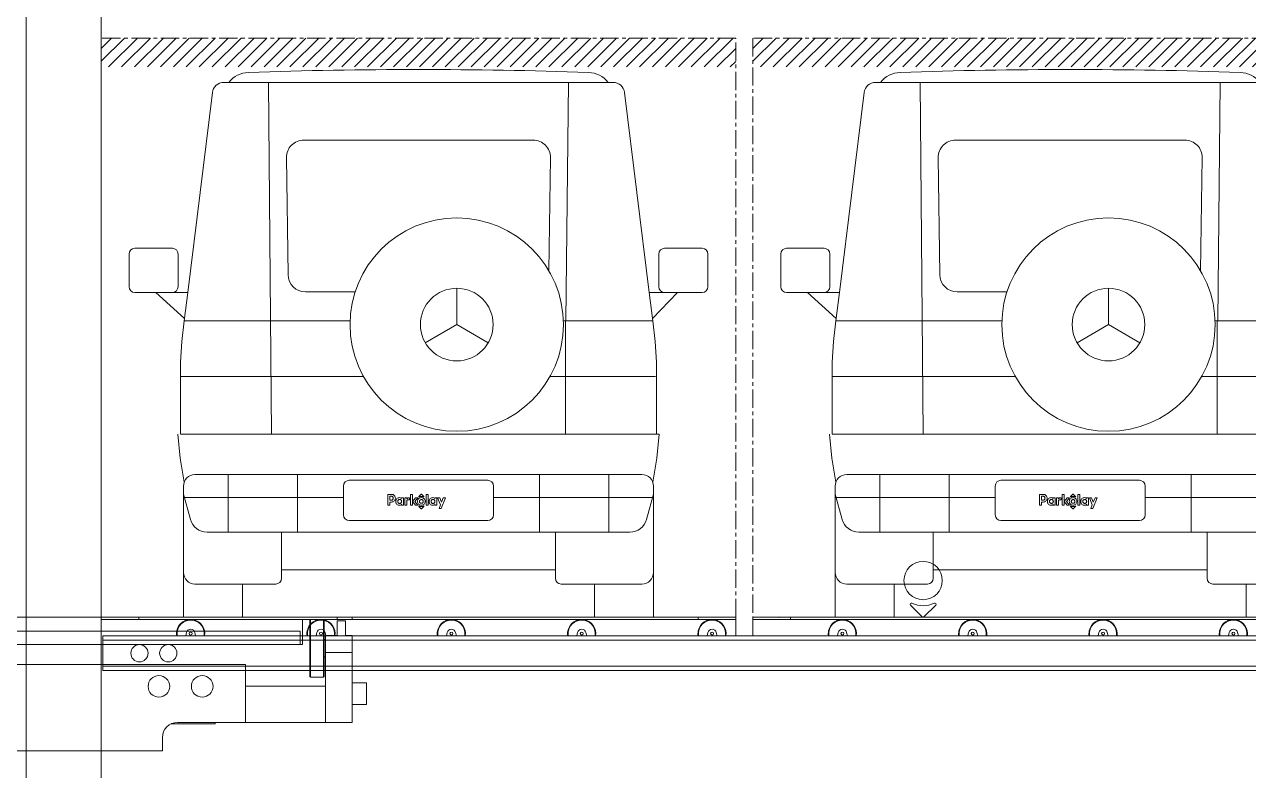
# Model space of a CAD drawing. Header units: inches. Extents: x 2378 to 8138, y 788 to 3743.
# Drawn here: x 6834.1 to 7258.6, y 1937.2 to 2196.1 of the extents above; entities that cross this region are included whole.
import ezdxf
from ezdxf.enums import TextEntityAlignment as Align

# ---------------------------------------------------------------- set-up
doc = ezdxf.new("R2010")
doc.units = ezdxf.units.IN
doc.header["$MEASUREMENT"] = 0
doc.linetypes.add('CENTER', pattern=[10.16, 6.35, -1.27, 1.27, -1.27])
doc.linetypes.add('PHANTOM', pattern=[12.7, 6.35, -1.27, 1.27, -1.27, 1.27, -1.27])
for name, color, linetype in [('PK24-LABEL', 7, 'Continuous'), ('PK24-LOGO', 7, 'Continuous'), ('PK24E', 7, 'Continuous'), ('PK24E-COMP-CAR', 7, 'Continuous'), ('PK24E-STRUCT-STEEL', 254, 'Continuous')]:
    doc.layers.add(name, color=color, linetype=linetype)
for name, color, linetype, true_color in [('PK24E-COMP-CAR_ZONE', 250, 'CENTER', 0x383e42), ('PK24E-COMP-PALLET', 132, 'Continuous', 0x00b7c8), ('PK24E-HELPER', 253, 'PHANTOM', 0xa1a1a1), ('PK24E-SYS-LIFT', 31, 'Continuous', 0xffcc5a), ('PK24E-SYS-SHELF', 31, 'Continuous', 0xffcc5a)]:
    doc.layers.add(name, color=color, linetype=linetype, true_color=true_color)
doc.styles.get("Standard").update_dxf_attribs({"font": 'arial.ttf'})

# ---------------------------------------------------------------- blocks, each defined once
blk = doc.blocks.new('LOGO----DECOR-PK24')
at = {"layer": 'PK24-LOGO', "lineweight": 5}
for p, q in [((-10, 2.13), (-8.71, 2.13)), ((-10, -1.62), (-10, 2.13)), ((-9.29, 1.47), (-9.29, 0.11)), ((-8.76, 1.47), (-9.29, 1.47)), ((-9.29, 0.11), (-8.76, 0.11)), ((-8.61, 1.46), (-8.76, 1.47)), ((-8.76, 0.11), (-8.61, 0.13)), ((-8.71, 2.13), (-8.43, 2.11)), ((-8.48, 1.42), (-8.61, 1.46)), ((-8.61, 0.13), (-8.48, 0.17)), ((-8.36, 1.35), (-8.48, 1.42)), ((-8.48, 0.17), (-8.36, 0.23)), ((-8.43, 2.11), (-8.3, 2.07)), ((-8.26, 1.27), (-8.36, 1.35)), ((-8.36, 0.23), (-8.26, 0.31)), ((-8.3, 2.07), (-8.17, 2.03)), ((-8.19, 1.17), (-8.26, 1.27)), ((-8.26, 0.31), (-8.19, 0.41)), ((-8.13, 1.05), (-8.19, 1.17)), ((-8.19, 0.41), (-8.13, 0.53)), ((-8.17, 2.03), (-7.94, 1.9)), ((-8.09, 0.93), (-8.13, 1.05)), ((-8.13, 0.53), (-8.09, 0.66)), ((-8.08, 0.79), (-8.09, 0.93)), ((-8.09, 0.66), (-8.08, 0.79)), ((-7.94, 1.9), (-7.74, 1.74)), ((-7.74, 1.74), (-7.58, 1.55)), ((-7.58, 0.04), (-7.74, -0.16)), ((-7.58, 1.55), (-7.46, 1.32)), ((-7.46, 0.27), (-7.58, 0.04)), ((-7.46, 1.32), (-7.38, 1.06)), ((-7.38, 0.52), (-7.46, 0.27)), ((-7.38, 1.06), (-7.36, 0.79)), ((-7.36, 0.79), (-7.38, 0.52)), ((-7.19, -0.02), (-7.16, 0.13)), ((-7.16, 0.13), (-7.11, 0.26)), ((-7.11, 0.26), (-6.98, 0.49)), ((-6.98, 0.49), (-6.82, 0.68)), ((-6.82, 0.68), (-6.62, 0.82)), ((-6.62, 0.82), (-6.41, 0.92)), ((-6.42, 0.06), (-6.48, -0.05)), ((-6.33, 0.17), (-6.42, 0.06)), ((-6.41, 0.92), (-6.19, 0.98)), ((-6.23, 0.25), (-6.33, 0.17)), ((-6.11, 0.31), (-6.23, 0.25)), ((-6.19, 0.98), (-5.97, 1)), ((-5.98, 0.35), (-6.11, 0.31)), ((-5.84, 0.36), (-5.98, 0.35)), ((-5.97, 1), (-5.74, 0.98)), ((-5.71, 0.35), (-5.84, 0.36)), ((-5.74, 0.98), (-5.53, 0.92)), ((-5.58, 0.31), (-5.71, 0.35)), ((-5.47, 0.24), (-5.58, 0.31)), ((-5.53, 0.92), (-5.35, 0.82)), ((-5.37, 0.16), (-5.47, 0.24)), ((-5.29, 0.06), (-5.37, 0.16)), ((-5.35, 0.82), (-5.21, 0.7)), ((-5.23, -0.06), (-5.29, 0.06)), ((-5.21, 0.7), (-5.21, 0.95)), ((-5.21, 0.95), (-4.5, 0.95)), ((-4.5, 0.95), (-4.5, -1.62)), ((-3.41, 0.95), (-4.11, 0.95)), ((-4.11, 0.95), (-4.11, -1.62)), ((-3.41, 0.53), (-3.41, 0.95)), ((-3.36, 0.62), (-3.41, 0.53)), ((-3.37, -0.03), (-3.32, 0.06)), ((-3.29, 0.71), (-3.36, 0.62)), ((-3.32, 0.06), (-3.26, 0.13)), ((-3.22, 0.78), (-3.29, 0.71)), ((-3.26, 0.13), (-3.19, 0.19)), ((-3.14, 0.84), (-3.22, 0.78)), ((-3.19, 0.19), (-3.11, 0.23)), ((-3.05, 0.89), (-3.14, 0.84)), ((-3.11, 0.23), (-3.02, 0.26)), ((-2.94, 0.92), (-3.05, 0.89)), ((-3.02, 0.26), (-2.92, 0.27)), ((-2.83, 0.94), (-2.94, 0.92)), ((-2.92, 0.27), (-2.42, 0.27)), ((-2.7, 0.95), (-2.83, 0.94)), ((-2.42, 0.95), (-2.7, 0.95)), ((-2.42, 0.27), (-2.42, 0.95)), ((-1.42, 2.13), (-2.13, 2.13)), ((-2.13, 2.13), (-2.13, -1.62)), ((-1.42, -1.62), (-1.42, 2.13)), ((-0.37, 0.95), (-1.42, -0.33)), ((-0.61, -0.33), (0.44, 0.95)), ((0.44, 0.95), (-0.37, 0.95)), ((0.44, 0.19), (0.36, -0.06)), ((0.56, 0.41), (0.44, 0.19)), ((0.72, 0.61), (0.56, 0.41)), ((0.92, 0.77), (0.72, 0.61)), ((0.77, 1.32), (0.79, 1.37)), ((0.78, 1.26), (0.77, 1.32)), ((0.81, 1.24), (0.78, 1.26)), ((0.79, 1.37), (1.61, 2.19)), ((0.85, 1.23), (0.81, 1.24)), ((0.89, 1.24), (0.85, 1.23)), ((1.07, 1.32), (0.89, 1.24)), ((1.15, 0.9), (0.92, 0.77)), ((1.27, 1.37), (1.07, 1.32)), ((1.07, -0.08), (1.13, 0.03)), ((1.13, 0.03), (1.21, 0.12)), ((1.4, 0.98), (1.15, 0.9)), ((1.21, 0.12), (1.3, 0.2)), ((1.46, 1.41), (1.27, 1.37)), ((1.3, 0.2), (1.41, 0.26)), ((1.67, 1), (1.4, 0.98)), ((1.41, 0.26), (1.54, 0.3)), ((1.67, 1.42), (1.46, 1.41)), ((1.54, 0.3), (1.67, 0.31)), ((1.61, 2.19), (1.67, 2.21)), ((1.67, 2.21), (1.73, 2.19)), ((1.87, 1.41), (1.67, 1.42)), ((1.94, 0.98), (1.67, 1)), ((1.67, 0.31), (1.8, 0.3)), ((1.73, 2.19), (2.54, 1.37)), ((1.8, 0.3), (1.92, 0.26)), ((2.07, 1.37), (1.87, 1.41)), ((1.92, 0.26), (2.03, 0.2)), ((2.19, 0.9), (1.94, 0.98)), ((2.03, 0.2), (2.13, 0.12)), ((2.26, 1.32), (2.07, 1.37)), ((2.13, 0.12), (2.2, 0.03)), ((2.41, 0.77), (2.19, 0.9)), ((2.2, 0.03), (2.26, -0.08)), ((2.45, 1.24), (2.26, 1.32)), ((2.61, 0.61), (2.41, 0.77)), ((2.48, 1.23), (2.45, 1.24)), ((2.52, 1.24), (2.48, 1.23)), ((2.55, 1.26), (2.52, 1.24)), ((2.54, 1.37), (2.57, 1.32)), ((2.57, 1.32), (2.55, 1.26)), ((2.78, 0.41), (2.61, 0.61)), ((2.9, 0.19), (2.78, 0.41)), ((2.98, -0.06), (2.9, 0.19)), ((3.31, 2.13), (4.01, 2.13)), ((3.31, -1.62), (3.31, 2.13)), ((4.01, 2.13), (4.01, -1.62)), ((4.37, -0.02), (4.4, 0.13)), ((4.4, 0.13), (4.45, 0.26)), ((4.45, 0.26), (4.58, 0.49)), ((4.58, 0.49), (4.74, 0.68)), ((4.74, 0.68), (4.93, 0.82)), ((4.93, 0.82), (5.15, 0.92)), ((5.14, 0.06), (5.08, -0.05)), ((5.23, 0.17), (5.14, 0.06)), ((5.15, 0.92), (5.37, 0.98)), ((5.33, 0.25), (5.23, 0.17)), ((5.45, 0.31), (5.33, 0.25)), ((5.37, 0.98), (5.59, 1)), ((5.58, 0.35), (5.45, 0.31)), ((5.72, 0.36), (5.58, 0.35)), ((5.59, 1), (5.82, 0.98)), ((5.85, 0.35), (5.72, 0.36)), ((5.82, 0.98), (6.03, 0.92)), ((5.98, 0.31), (5.85, 0.35)), ((6.09, 0.24), (5.98, 0.31)), ((6.03, 0.92), (6.21, 0.82)), ((6.19, 0.16), (6.09, 0.24)), ((6.27, 0.06), (6.19, 0.16)), ((6.21, 0.82), (6.35, 0.7)), ((6.32, -0.06), (6.27, 0.06)), ((6.35, 0.7), (6.35, 0.95)), ((6.35, 0.95), (7.06, 0.95)), ((7.06, 0.95), (7.06, -1.62)), ((8.33, -1.51), (7.31, 0.95)), ((7.31, 0.95), (8.05, 0.95)), ((8.05, 0.95), (8.68, -0.63)), ((10, 0.95), (8.51, -2.81)), ((8.68, -0.63), (9.27, 0.95)), ((9.27, 0.95), (10, 0.95)), ((-9.29, -1.62), (-10, -1.62)), ((-8.71, -0.55), (-9.29, -0.55)), ((-9.29, -0.55), (-9.29, -1.62)), ((-8.43, -0.52), (-8.71, -0.55)), ((-8.3, -0.49), (-8.43, -0.52)), ((-8.17, -0.44), (-8.3, -0.49)), ((-7.94, -0.32), (-8.17, -0.44)), ((-7.74, -0.16), (-7.94, -0.32)), ((-7.22, -0.33), (-7.21, -0.17)), ((-7.21, -0.5), (-7.22, -0.33)), ((-7.21, -0.17), (-7.19, -0.02)), ((-7.19, -0.65), (-7.21, -0.5)), ((-7.16, -0.79), (-7.19, -0.65)), ((-7.1, -0.92), (-7.16, -0.79)), ((-6.97, -1.15), (-7.1, -0.92)), ((-6.81, -1.34), (-6.97, -1.15)), ((-6.62, -1.48), (-6.81, -1.34)), ((-6.41, -1.59), (-6.62, -1.48)), ((-6.52, -0.18), (-6.53, -0.33)), ((-6.53, -0.33), (-6.52, -0.47)), ((-6.48, -0.05), (-6.52, -0.18)), ((-6.52, -0.47), (-6.48, -0.6)), ((-6.48, -0.6), (-6.42, -0.72)), ((-6.42, -0.72), (-6.33, -0.82)), ((-6.19, -1.65), (-6.41, -1.59)), ((-6.33, -0.82), (-6.23, -0.9)), ((-6.23, -0.9), (-6.11, -0.97)), ((-5.98, -1.67), (-6.19, -1.65)), ((-6.11, -0.97), (-5.98, -1.01)), ((-5.98, -1.01), (-5.84, -1.02)), ((-5.74, -1.65), (-5.98, -1.67)), ((-5.84, -1.02), (-5.71, -1.01)), ((-5.53, -1.57), (-5.74, -1.65)), ((-5.71, -1.01), (-5.58, -0.97)), ((-5.58, -0.97), (-5.47, -0.9)), ((-5.35, -1.47), (-5.53, -1.57)), ((-5.47, -0.9), (-5.37, -0.82)), ((-5.37, -0.82), (-5.29, -0.72)), ((-5.21, -1.33), (-5.35, -1.47)), ((-5.29, -0.72), (-5.23, -0.6)), ((-5.2, -0.19), (-5.23, -0.06)), ((-5.23, -0.6), (-5.2, -0.47)), ((-5.21, -1.62), (-5.21, -1.33)), ((-5.21, -1.33), (-5.21, -1.33)), ((-4.5, -1.62), (-5.21, -1.62)), ((-5.19, -0.33), (-5.2, -0.19)), ((-5.2, -0.47), (-5.19, -0.33)), ((-4.11, -1.62), (-3.41, -1.62)), ((-3.41, -0.21), (-3.4, -0.12)), ((-3.41, -1.62), (-3.41, -0.21)), ((-3.4, -0.12), (-3.37, -0.03)), ((-2.13, -1.62), (-1.42, -1.62)), ((-1.42, -0.33), (-0.37, -1.62)), ((0.44, -1.62), (-0.61, -0.33)), ((-0.37, -1.62), (0.44, -1.62)), ((0.36, -0.06), (0.33, -0.33)), ((0.33, -0.33), (0.36, -0.6)), ((0.36, -0.6), (0.44, -0.85)), ((0.44, -0.85), (0.56, -1.08)), ((0.56, -1.08), (0.72, -1.28)), ((0.72, -1.28), (0.92, -1.44)), ((0.77, -1.98), (0.78, -1.93)), ((0.79, -2.04), (0.77, -1.98)), ((0.78, -1.93), (0.81, -1.9)), ((1.61, -2.85), (0.79, -2.04)), ((0.81, -1.9), (0.85, -1.89)), ((0.85, -1.89), (0.89, -1.9)), ((0.89, -1.9), (1.07, -1.98)), ((0.92, -1.44), (1.15, -1.56)), ((1.02, -0.33), (1.03, -0.2)), ((1.03, -0.46), (1.02, -0.33)), ((1.03, -0.2), (1.07, -0.08)), ((1.07, -0.59), (1.03, -0.46)), ((1.13, -0.7), (1.07, -0.59)), ((1.07, -1.98), (1.27, -2.04)), ((1.21, -0.79), (1.13, -0.7)), ((1.15, -1.56), (1.4, -1.64)), ((1.3, -0.87), (1.21, -0.79)), ((1.27, -2.04), (1.46, -2.07)), ((1.41, -0.93), (1.3, -0.87)), ((1.4, -1.64), (1.67, -1.67)), ((1.54, -0.97), (1.41, -0.93)), ((1.46, -2.07), (1.67, -2.09)), ((1.67, -0.98), (1.54, -0.97)), ((1.67, -2.88), (1.61, -2.85)), ((1.8, -0.97), (1.67, -0.98)), ((1.67, -1.67), (1.94, -1.64)), ((1.67, -2.09), (1.87, -2.07)), ((1.73, -2.85), (1.67, -2.88)), ((2.54, -2.04), (1.73, -2.85)), ((1.92, -0.93), (1.8, -0.97)), ((1.87, -2.07), (2.07, -2.04)), ((2.03, -0.87), (1.92, -0.93)), ((1.94, -1.64), (2.19, -1.56)), ((2.13, -0.79), (2.03, -0.87)), ((2.07, -2.04), (2.26, -1.98)), ((2.2, -0.7), (2.13, -0.79)), ((2.19, -1.56), (2.41, -1.44)), ((2.26, -0.59), (2.2, -0.7)), ((2.26, -0.08), (2.3, -0.2)), ((2.3, -0.46), (2.26, -0.59)), ((2.26, -1.98), (2.45, -1.9)), ((2.3, -0.2), (2.31, -0.33)), ((2.31, -0.33), (2.3, -0.46)), ((2.41, -1.44), (2.61, -1.28)), ((2.45, -1.9), (2.48, -1.89)), ((2.48, -1.89), (2.52, -1.9)), ((2.52, -1.9), (2.55, -1.93)), ((2.57, -1.98), (2.54, -2.04)), ((2.55, -1.93), (2.57, -1.98)), ((2.61, -1.28), (2.78, -1.08)), ((2.78, -1.08), (2.9, -0.85)), ((2.9, -0.85), (2.98, -0.6)), ((3, -0.33), (2.98, -0.06)), ((2.98, -0.6), (3, -0.33)), ((4.01, -1.62), (3.31, -1.62)), ((4.34, -0.17), (4.37, -0.02)), ((4.34, -0.33), (4.34, -0.17)), ((4.34, -0.5), (4.34, -0.33)), ((4.37, -0.65), (4.34, -0.5)), ((4.4, -0.79), (4.37, -0.65)), ((4.46, -0.92), (4.4, -0.79)), ((4.59, -1.15), (4.46, -0.92)), ((4.75, -1.34), (4.59, -1.15)), ((4.94, -1.48), (4.75, -1.34)), ((5.15, -1.59), (4.94, -1.48)), ((5.04, -0.18), (5.03, -0.33)), ((5.03, -0.33), (5.04, -0.47)), ((5.08, -0.05), (5.04, -0.18)), ((5.04, -0.47), (5.08, -0.6)), ((5.08, -0.6), (5.14, -0.72)), ((5.14, -0.72), (5.23, -0.82)), ((5.37, -1.65), (5.15, -1.59)), ((5.23, -0.82), (5.33, -0.9)), ((5.33, -0.9), (5.45, -0.97)), ((5.58, -1.67), (5.37, -1.65)), ((5.45, -0.97), (5.58, -1.01)), ((5.58, -1.01), (5.72, -1.02)), ((5.81, -1.65), (5.58, -1.67)), ((5.72, -1.02), (5.85, -1.01)), ((6.03, -1.57), (5.81, -1.65)), ((5.85, -1.01), (5.98, -0.97)), ((5.98, -0.97), (6.09, -0.9)), ((6.21, -1.47), (6.03, -1.57)), ((6.09, -0.9), (6.19, -0.82)), ((6.19, -0.82), (6.27, -0.72)), ((6.35, -1.33), (6.21, -1.47)), ((6.27, -0.72), (6.32, -0.6)), ((6.36, -0.19), (6.32, -0.06)), ((6.32, -0.6), (6.36, -0.47)), ((6.35, -1.62), (6.35, -1.33)), ((6.35, -1.33), (6.35, -1.33)), ((7.06, -1.62), (6.35, -1.62)), ((6.37, -0.33), (6.36, -0.19)), ((6.36, -0.47), (6.37, -0.33)), ((7.8, -2.81), (8.33, -1.51)), ((8.51, -2.81), (7.8, -2.81))]:
    blk.add_line(p, q, dxfattribs=at)
blk = doc.blocks.new('SUV--ONPALLET-BACK-COMP-PKE24')
at = {"layer": 'PK24E-COMP-CAR', "lineweight": 5}
for p, q in [((67.5, 185.52), (-67.51, 185.52)), ((-51, 63.5), (-52, 185.52)), ((52, 185.52), (51.14, 102.83)), ((-80.03, 112.64), (-71.48, 182.03)), ((71.47, 182.03), (80.02, 112.64)), ((39.77, 165.52), (-39.77, 165.52)), ((-45.2, 118.75), (-45.77, 159.45)), ((45.77, 159.45), (45.22, 120.18)), ((-85.35, 127.98), (-98.35, 127.98)), ((98.35, 127.98), (85.35, 127.98)), ((-100.35, 114.64), (-100.35, 125.98)), ((-83.35, 114.64), (-83.35, 125.98)), ((83.35, 125.98), (83.35, 114.64)), ((100.35, 125.98), (100.35, 114.64)), ((-85.35, 112.64), (-98.35, 112.64)), ((-81.19, 103.64), (-91.13, 112.64)), ((-85.35, 112.64), (-80.03, 112.64)), ((-81.29, 102.83), (-80.03, 112.64)), ((-21.94, 112.83), (-39.2, 112.83)), ((13.28, 101.5), (13.28, 114.1)), ((80.02, 112.64), (81.28, 102.82)), ((85.35, 112.64), (80.02, 112.64)), ((89.84, 112.64), (81.18, 103.63)), ((98.35, 112.64), (85.35, 112.64)), ((-81.28, 102.83), (-82.09, 95.66)), ((-23.7, 102.83), (-81.29, 102.83)), ((81.28, 102.83), (50.26, 102.83)), ((51, 63.5), (51, 102.83)), ((81.28, 102.83), (82.09, 95.66)), ((13.28, 101.5), (2.37, 95.2)), ((24.19, 95.2), (13.28, 101.5)), ((-82.09, 95.66), (-82.5, 88.46)), ((82.09, 95.66), (82.5, 88.46)), ((-82.52, 87.48), (-82.53, 86.5)), ((-82.53, 86.5), (-82.52, 85.52)), ((-82.5, 88.46), (-82.52, 87.48)), ((-82.52, 85.52), (-82.5, 84.53)), ((82.5, 88.46), (82.53, 87.48)), ((82.52, 85.52), (82.5, 84.53)), ((82.54, 86.5), (82.52, 85.52)), ((82.53, 87.48), (82.54, 86.5)), ((-82.5, 84.53), (-82.49, 84.03)), ((-82.49, 84.03), (-82.5, 83.53)), ((-82.5, 83.53), (-82.5, 63.5)), ((-19.07, 83.53), (-82.5, 83.53)), ((82.24, 83.53), (45.63, 83.53)), ((82.5, 84.53), (82.5, 84.03)), ((82.5, 84.03), (82.5, 83.53)), ((82.5, 63.5), (82.5, 83.53)), ((-83.46, 63.5), (-82.66, 55.12)), ((83.46, 63.5), (-82.5, 63.5)), ((83.46, 63.5), (82.67, 55.12)), ((-82.66, 55.12), (-81.27, 46.82)), ((82.67, 55.12), (81.28, 46.82)), ((77.5, 49.5), (-77.5, 49.5)), ((-66, 49.5), (-66, 29.5)), ((-42, 49.5), (-42, 29.5)), ((24, 47.5), (-24, 47.5)), ((42, 49.5), (42, 29.5)), ((66, 49.5), (66, 29.5)), ((-81.5, 45.5), (-81.5, 0)), ((-79.08, 33.91), (-81.5, 42.69)), ((-26, 45.5), (-26, 35.5)), ((26, 35.5), (26, 45.5)), ((79.09, 33.91), (81.5, 42.69)), ((81.5, 45.5), (81.5, 0)), ((-47.4, 41.5), (-81.5, 41.5)), ((-26, 41.5), (-73.62, 41.5)), ((81.5, 41.5), (26, 41.5)), ((24, 33.5), (-24, 33.5)), ((73.3, 29.5), (-73.3, 29.5)), ((-47.5, 13.5), (-47.5, 29.5)), ((47.5, 29.5), (47.5, 13.5)), ((47.5, 16.4), (-47.5, 16.4)), ((-49.5, 11.5), (-77.5, 11.5)), ((-61, 11.5), (-61, 0)), ((77.5, 11.5), (49.5, 11.5)), ((61, 11.5), (61, 0))]:
    blk.add_line(p, q, dxfattribs=at)
for radius in [37, 12.6]:
    blk.add_circle((13.28, 101.5), radius, dxfattribs=at)
for centre, radius, start, end in [((-58.65, 179.94), 9.04, 91.9954, 141.8296), ((0, -1503.5), 1693.5, 88.00462, 91.99542), ((58.65, 179.94), 9.04, 38.1704, 88.0046), ((-67.51, 181.52), 4, 90.0004, 172.6609), ((67.5, 181.52), 4, 7.3392, 90.0002), ((-39.77, 159.52), 6, 90.0001, 180.7189), ((39.77, 159.52), 6, 359.2811, 90.0002), ((-98.35, 125.98), 2, 90, 180), ((-85.35, 125.98), 2, 0, 90), ((85.35, 125.98), 2, 90, 180), ((98.35, 125.98), 2, 0, 90), ((-98.35, 114.64), 2, 180, 270), ((-85.35, 114.64), 2, 270, 360), ((-39.2, 118.83), 6, 180.7189, 270), ((85.35, 114.64), 2, 180, 270), ((98.35, 114.64), 2, 270, 0), ((-77.5, 45.5), 4, 90, 180), ((-24, 45.5), 2, 90, 180), ((24, 45.5), 2, 0, 90), ((77.5, 45.5), 4, 0, 90), ((-24, 35.5), 2, 180, 270), ((24, 35.5), 2, 270, 0), ((-73.3, 35.5), 6, 195.3762, 269.9999), ((73.3, 35.5), 6, 269.9997, 344.6237), ((-77.5, 15.5), 4, 180, 270), ((-49.5, 13.5), 2, 270, 360), ((49.5, 13.5), 2, 180, 270), ((77.5, 15.5), 4, 270, 0)]:
    blk.add_arc(centre, radius, start, end, dxfattribs=at)
at = {"linetype": 'Continuous', "lineweight": 5}
blk.add_blockref('LOGO----DECOR-PK24', (-0.66, 40.48), dxfattribs=at)
blk = doc.blocks.new('*U60')
at = {"layer": 'PK24E-COMP-CAR_ZONE', "lineweight": 5}
h = blk.add_hatch(dxfattribs=at)
h.set_pattern_fill('ANSI31', color=256)
h.set_pattern_definition([(45, (-14044.072, -11083.8307), (-2.24506403, 2.24506403), [])])
h.paths.add_polyline_path([(340, 200.9), (120, 200.9), (120, 190.9), (340, 190.9)])
h = blk.add_hatch(dxfattribs=at)
h.set_pattern_fill('ANSI31', color=256)
h.set_pattern_definition([(45, (-13818.072, -11083.8307), (-2.24506403, 2.24506403), [])])
h.paths.add_polyline_path([(566, 200.9), (346, 200.9), (346, 190.9), (566, 190.9)])
at = {"layer": 'PK24-LABEL', "lineweight": 5}
blk.add_lwpolyline([(408.89, 4.86, -0.233989), (401.11, 4.86, 0.849141), (400.63, 4.2), (404.71, 0.12, 0.414232), (405.29, 0.12), (409.37, 4.2, 0.849046)], format="xyb", close=True, dxfattribs=at)
blk.add_circle((405, 12.72), 6.65, dxfattribs=at)
at = {"layer": 'PK24E-COMP-CAR_ZONE', "lineweight": 5}
for points in [[(340, 0), (340, 200.9), (120, 200.9), (120, 0)], [(566, 0), (566, 200.9), (346, 200.9), (346, 0)]]:
    blk.add_lwpolyline(points, dxfattribs=at)
at = {"layer": 'PK24E-COMP-PALLET', "lineweight": 5}
for p, q in [((120, 0), (133.01, 0)), ((120, 0), (120, -0.8)), ((133.01, -0.8), (133.01, 0)), ((326.99, 0), (133.01, 0)), ((326.99, 0), (326.99, -0.8)), ((326.99, 0), (340, 0)), ((340, -0.8), (340, 0)), ((346, 0), (359.01, 0)), ((346, 0), (346, -0.8)), ((359.01, -0.8), (359.01, 0)), ((552.99, 0), (359.01, 0)), ((120, -0.8), (133.01, -0.8)), ((120, -0.8), (120, -6.5)), ((326.99, -0.8), (133.01, -0.8)), ((326.99, -0.8), (340, -0.8)), ((340, -0.8), (340, -6.5)), ((346, -0.8), (359.01, -0.8)), ((346, -0.8), (346, -6.5)), ((552.99, -0.8), (359.01, -0.8)), ((120, -6.5), (120, -9.5)), ((120, -9.5), (120.5, -9.5))]:
    blk.add_line(p, q, dxfattribs=at)
at = {"layer": 'PK24E-HELPER', "lineweight": 5}
blk.add_point((355, 0), dxfattribs=at)
at = {"layer": 'PK24E-SYS-SHELF', "lineweight": 5}
for p, q in [((120.5, -6.5), (795.48, -6.5)), ((120.5, -8), (120.5, -6.5)), ((120.5, -8), (120.5, -17)), ((763.08, -8), (120.5, -8)), ((149.27, -6.5), (149.54, -5.35)), ((152.46, -5.35), (152.73, -6.5)), ((194.47, -6.5), (194.74, -5.35)), ((197.66, -5.35), (197.93, -6.5)), ((239.67, -6.5), (239.94, -5.35)), ((242.86, -5.35), (243.13, -6.5)), ((284.87, -6.5), (285.14, -5.35)), ((288.06, -5.35), (288.33, -6.5)), ((330.07, -6.5), (330.34, -5.35)), ((333.26, -5.35), (333.53, -6.5)), ((375.27, -6.5), (375.54, -5.35)), ((378.46, -5.35), (378.73, -6.5)), ((420.47, -6.5), (420.74, -5.35)), ((423.66, -5.35), (423.93, -6.5)), ((465.67, -6.5), (465.94, -5.35)), ((468.86, -5.35), (469.13, -6.5)), ((510.87, -6.5), (511.14, -5.35)), ((514.06, -5.35), (514.33, -6.5)), ((120.5, -18.5), (120.5, -17)), ((120.5, -17), (763.08, -17)), ((767.58, -18.5), (120.5, -18.5))]:
    blk.add_line(p, q, dxfattribs=at)
for centre, radius in [((151, -5.7), 0.5), ((196.2, -5.7), 0.5), ((241.4, -5.7), 0.5), ((286.6, -5.7), 0.5), ((331.8, -5.7), 0.5), ((377, -5.7), 0.5), ((422.2, -5.7), 0.5), ((467.4, -5.7), 0.5), ((512.6, -5.7), 0.5), ((133.25, -12.5), 3), ((143.25, -12.5), 3)]:
    blk.add_circle(centre, radius, dxfattribs=at)
for centre, radius, start, end in [((151, -5.7), 4.9, 350.6035, 168.3689), ((151, -5.7), 4.7, 350.1998, 168.3689), ((151, -5.7), 1.5, 13.4634, 166.5366), ((196.2, -5.7), 4.9, 350.6035, 168.3689), ((196.2, -5.7), 4.7, 350.1998, 168.3689), ((196.2, -5.7), 1.5, 13.4634, 166.5366), ((241.4, -5.7), 4.9, 350.6035, 168.3689), ((241.4, -5.7), 4.7, 350.1998, 168.3689), ((241.4, -5.7), 1.5, 13.4634, 166.5366), ((286.6, -5.7), 4.9, 350.6035, 168.3689), ((286.6, -5.7), 4.7, 350.1998, 168.3689), ((286.6, -5.7), 1.5, 13.4634, 166.5366), ((331.8, -5.7), 4.9, 350.6035, 168.3689), ((331.8, -5.7), 4.7, 350.1998, 168.3689), ((331.8, -5.7), 1.5, 13.4634, 166.5366), ((377, -5.7), 4.9, 350.6035, 168.3689), ((377, -5.7), 4.7, 350.1998, 168.3689), ((377, -5.7), 1.5, 13.4634, 166.5366), ((422.2, -5.7), 4.9, 350.6035, 168.3689), ((422.2, -5.7), 4.7, 350.1998, 168.3689), ((422.2, -5.7), 1.5, 13.4634, 166.5366), ((467.4, -5.7), 4.9, 350.6035, 168.3689), ((467.4, -5.7), 4.7, 350.1998, 168.3689), ((467.4, -5.7), 1.5, 13.4634, 166.5366), ((512.6, -5.7), 4.9, 350.6035, 168.3689), ((512.6, -5.7), 4.7, 350.1998, 168.3689), ((512.6, -5.7), 1.5, 13.4634, 166.5366), ((151, -5.7), 4.9, 168.3689, 189.3965), ((151, -5.7), 4.7, 168.3689, 189.8002), ((196.2, -5.7), 4.9, 168.3689, 189.3965), ((196.2, -5.7), 4.7, 168.3689, 189.8002), ((241.4, -5.7), 4.9, 168.3689, 189.3965), ((241.4, -5.7), 4.7, 168.3689, 189.8002), ((286.6, -5.7), 4.9, 168.3689, 189.3965), ((286.6, -5.7), 4.7, 168.3689, 189.8002), ((331.8, -5.7), 4.9, 168.3689, 189.3965), ((331.8, -5.7), 4.7, 168.3689, 189.8002), ((377, -5.7), 4.9, 168.3689, 189.3965), ((377, -5.7), 4.7, 168.3689, 189.8002), ((422.2, -5.7), 4.9, 168.3689, 189.3965), ((422.2, -5.7), 4.7, 168.3689, 189.8002), ((467.4, -5.7), 4.9, 168.3689, 189.3965), ((467.4, -5.7), 4.7, 168.3689, 189.8002), ((512.6, -5.7), 4.9, 168.3689, 189.3965), ((512.6, -5.7), 4.7, 168.3689, 189.8002)]:
    blk.add_arc(centre, radius, start, end, dxfattribs=at)
at = {"layer": 'PK24E', "lineweight": 5}
for p in [(230, 0), (456, 0)]:
    blk.add_blockref('SUV--ONPALLET-BACK-COMP-PKE24', p, dxfattribs=at)
at = {"layer": 'PK24-LABEL', "lineweight": 5}
blk.add_attdef('LEVEL_ID', text='', height=5, dxfattribs=at).set_placement((856.57, 10.38), align=Align.CENTER)
blk = doc.blocks.new('LIFTSHUTTLETT-TT--SIDE-COMP-PKE24')
at = {"layer": 'PK24E-SYS-LIFT', "lineweight": 5}
for p, q in [((252.8, -10.8), (252.8, -1)), ((257.6, -0.8), (253, -0.8)), ((253, -0.8), (253, -10.8)), ((257.6, -10.8), (257.6, -0.8)), ((257.8, -1), (257.8, -10.8)), ((262.25, -6.3), (262.25, -1.3)), ((262.25, -1.3), (265.25, -1.3)), ((265.25, -1.3), (265.25, -6.3)), ((258.3, -7.8), (257.8, -7.8)), ((258.3, -12.3), (258.3, -6.3)), ((258.3, -6.3), (262.25, -6.3)), ((265.25, -6.3), (267.5, -6.3)), ((267.5, -6.3), (267.5, -12.3)), ((252.8, -20.6), (252.8, -10.8)), ((253, -10.8), (253, -20.8)), ((257.6, -20.8), (257.6, -10.8)), ((257.8, -10.8), (257.8, -20.6)), ((258.3, -36.5), (258.3, -12.3)), ((267.5, -12.3), (258.3, -12.3)), ((267.5, -12.3), (267.5, -36.5)), ((230.5, -16.4), (-230.5, -16.4)), ((230.5, -36.5), (230.5, -16.4)), ((257.8, -13.8), (258.3, -13.8)), ((253, -20.8), (257.6, -20.8)), ((230.5, -23.9), (258.3, -23.9)), ((272.5, -22.75), (267.5, -22.75)), ((272.5, -26.5), (272.5, -22.75)), ((272.5, -30.25), (272.5, -26.5)), ((267.5, -30.25), (272.5, -30.25)), ((204.57, -37.05), (220, -37.05)), ((206.9, -36.5), (230.5, -36.5)), ((220, -36.5), (220, -37.05)), ((230.5, -36.5), (258.3, -36.5)), ((267.5, -36.5), (258.3, -36.5)), ((201.7, -46.4), (201.7, -41.7)), ((68.85, -46.4), (201.7, -46.4))]:
    blk.add_line(p, q, dxfattribs=at)
for centre in [(200.5, -24), (215.5, -24)]:
    blk.add_circle(centre, 3.75, dxfattribs=at)
for centre, radius, start, end in [((253, -1), 0.2, 90, 180), ((257.6, -1), 0.2, 0, 90), ((253, -20.6), 0.2, 180, 270), ((257.6, -20.6), 0.2, 270, 0), ((206.9, -41.7), 5.2, 90, 180)]:
    blk.add_arc(centre, radius, start, end, dxfattribs=at)
blk = doc.blocks.new('PALLET--NOCAR-SIDE-COMP-PKE24')
at = {"layer": 'PK24E-COMP-PALLET', "lineweight": 5}
for p, q in [((262.27, 0), (-262.27, 0)), ((262.27, 0), (262.27, -0.8)), ((262.27, 0), (267.5, 0)), ((267.5, -0.8), (267.5, 0)), ((250.25, -9.5), (250.25, -0.8)), ((250.25, -0.8), (262.27, -0.8)), ((262.27, -0.8), (267.5, -0.8)), ((249.45, -4.9), (-249.45, -4.9)), ((249.45, -4.9), (249.45, -9.5)), ((249.45, -9.5), (-249.45, -9.5)), ((249.45, -9.5), (250.25, -9.5))]:
    blk.add_line(p, q, dxfattribs=at)
blk = doc.blocks.new('LIFTSHUTTLETT-3-90-BACK-SYS-PKE24')
at = {"lineweight": 5}
blk.add_blockref('LIFTSHUTTLETT-TT--SIDE-COMP-PKE24', (0, 0), dxfattribs=at)
at = {"layer": 'PK24E', "lineweight": 5}
blk.add_blockref('PALLET--NOCAR-SIDE-COMP-PKE24', (0, 0), dxfattribs=at)
blk = doc.blocks.new('*U75')
at = {"lineweight": 5}
blk.add_blockref('LIFTSHUTTLETT-3-90-BACK-SYS-PKE24', (0, 0), dxfattribs=at)
at = {"layer": 'PK24E-STRUCT-STEEL', "lineweight": 5}
blk.add_lwpolyline([(154.5, 707.56), (180.5, 707.56), (180.5, -570.64), (154.5, -570.64)], close=True, dxfattribs=at)

msp = doc.modelspace()

# ---------------------------------------------------------------- block references
at = {"layer": 'PK24E', "lineweight": 5}
msp.add_blockref('*U60', (6740.74, 1990.44), dxfattribs=at)

# ---------------------------------------------------------------- next in the draw order: block references
msp.add_blockref('*U75', (6680.24, 1990.44), dxfattribs=at)

doc.saveas('drawing.dxf')
